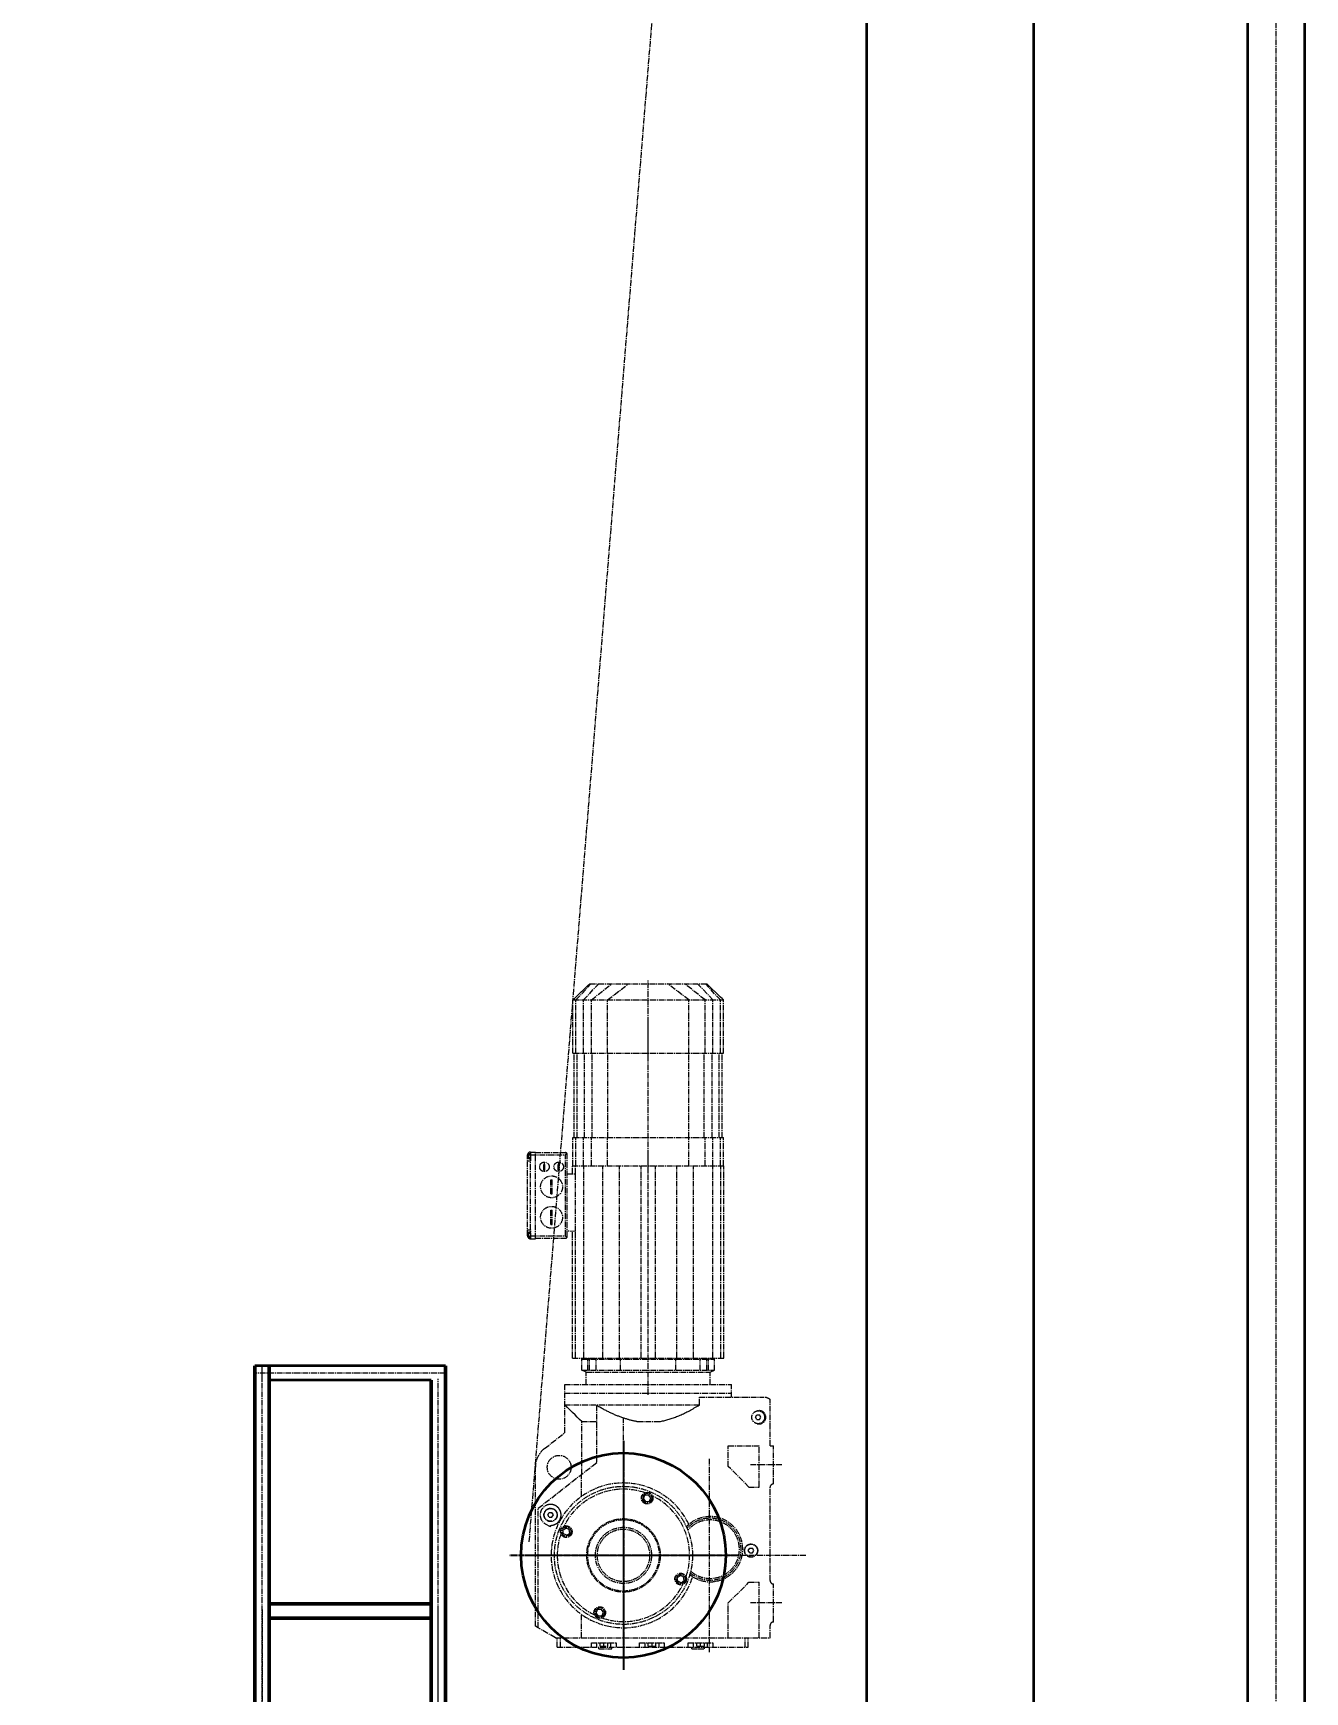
# Model space of a CAD drawing. Header units: millimetres. Extents: x -67280 to 67280, y -47520 to 47520.
# Drawn here: x -46749 to -44078, y 32861 to 36344 of the extents above; entities that cross this region are included whole.
import ezdxf

# ---------------------------------------------------------------- set-up
doc = ezdxf.new("R2010")
doc.units = ezdxf.units.MM
for name, pattern in [('AD_LTYPE6 0.09 mm_1_1_1_1_1_1_1_1_1_1_1_1_1_1_1', [16, 13, -1, 1, -1]), ('CHAIN', [16, 13, -1, 1, -1]), ('点画线', [18, 12, -2, 2, -2])]:
    doc.linetypes.add(name, pattern=pattern)
doc.layers.get('0').update_dxf_attribs({"lineweight": 35})
for name, color, linetype, lineweight in [('EB0', 7, 'Continuous', 35), ('中心线', 1, 'AD_LTYPE6 0.09 mm_1_1_1_1_1_1_1_1_1_1_1_1_1_1_1', 25), ('中心线层', 1, '点画线', 18), ('尺寸线层', 4, 'Continuous', 18), ('粗实线层', 7, 'Continuous', 35)]:
    doc.layers.add(name, color=color, linetype=linetype, lineweight=lineweight)
doc.styles.add('标准', font='', dxfattribs={"width": 0.667})
doc.styles.get('标准').set_extended_font_data('宋体')
doc.dimstyles.new('标准', dxfattribs={"dimscale": 160, "dimtxt": 2, "dimasz": 1, "dimexe": 1, "dimexo": 0, "dimgap": 1, "dimtad": 1, "dimdec": 1, "dimdsep": 46, "dimtxsty": '标准', "dimblk": '_CAXARROW', "dimcen": 0, "dimdle": 2, "dimaunit": 1, "dimadec": 0, "dimazin": 2, "dimtfac": 0.707107, "dimtdec": 3, "dimtmove": 0, "dimatfit": 3, "dimfxl": 0, "dimfrac": 2, "dimtolj": 1, "dimarcsym": 0})

# ---------------------------------------------------------------- blocks, each defined once
blk = doc.blocks.new('*X93')
at = {"layer": '尺寸线层', "linetype": 'Continuous', "lineweight": 18}
for points in [[(-48363.8, 39764.1), (-48383.8, 39604.1), (-48343.8, 39604.1)], [(-48363.8, 28564.1), (-48383.8, 28724.1), (-48343.8, 28724.1)]]:
    blk.add_hatch(color=0, dxfattribs=at).paths.add_polyline_path(points, flags=0)
at = {"layer": '尺寸线层', "color": 0}
for p, q in [((-46638, 39764.1), (-48523.8, 39764.1)), ((-45960.3, 28564.1), (-48523.8, 28564.1))]:
    blk.add_line(p, q, dxfattribs=at)
at = {"layer": '尺寸线层', "color": 0, "linetype": 'Continuous', "lineweight": 18}
blk.add_line((-48363.8, 28564.1), (-48363.8, 39764.1), dxfattribs=at)
at = {"layer": '尺寸线层', "color": 0, "insert": (-48683.8, 34164.1), "char_height": 320, "width": 1539.614, "attachment_point": 5, "rotation": 90, "line_spacing_factor": 1.15057, "style": '标准'}
blk.add_mtext('\\T1.1;11200', dxfattribs=at)
blk = doc.blocks.new('_CAXARROW')
blk.add_hatch(color=0).paths.add_polyline_path([(0, 0), (-1, 0.125), (-1, -0.125)], flags=0)
blk = doc.blocks.new('*X115')
at = {"layer": '尺寸线层', "linetype": 'Continuous', "lineweight": 18}
for points in [[(-50467.1, 39964.1), (-50447.1, 39804.1), (-50487.1, 39804.1)], [(-50467.1, 28364.1), (-50447.1, 28524.1), (-50487.1, 28524.1)]]:
    blk.add_hatch(color=0, dxfattribs=at).paths.add_polyline_path(points, flags=0)
at = {"layer": '尺寸线层', "color": 0}
for p, q in [((-48673.3, 39964.1), (-50627.1, 39964.1)), ((-45960.3, 28364.1), (-50627.1, 28364.1))]:
    blk.add_line(p, q, dxfattribs=at)
at = {"layer": '尺寸线层', "color": 0, "linetype": 'Continuous', "lineweight": 18}
blk.add_line((-50467.1, 39964.1), (-50467.1, 28364.1), dxfattribs=at)
at = {"layer": '尺寸线层', "color": 0, "insert": (-50787.1, 34314.1), "char_height": 320, "width": 1539.614, "attachment_point": 5, "rotation": 90, "line_spacing_factor": 1.15057, "style": '标准'}
blk.add_mtext('\\T1.1;11600', dxfattribs=at)
blk = doc.blocks.new('*X1215')
at = {"layer": 'EB0', "linetype": 'Continuous', "lineweight": 50}
for p, q in [((-1275, -62), (-1275, 1043)), ((-1245, 43), (-1245, 1043)), ((-905, 43), (-905, 1013)), ((-875, -62), (-875, 1043)), ((-905, 543), (-1245, 543)), ((-905, 513), (-1245, 513))]:
    blk.add_line(p, q, dxfattribs=at)
at = {"layer": '中心线层'}
for p, q in [((-1260, 1010), (-1260, 1046)), ((-875, 1028), (-1275, 1028)), ((-1260, 1012), (-1260, 1044)), ((-1260, -12.5), (-1260, 1016)), ((-890, -12.5), (-890, 1016)), ((-1260, 531), (-1260, -65)), ((-890, -65), (-890, 531))]:
    blk.add_line(p, q, dxfattribs=at)
at = {"layer": '粗实线层'}
for p, q in [((-875, 1043), (-1275, 1043)), ((-905, 1013), (-1245, 1013))]:
    blk.add_line(p, q, dxfattribs=at)
blk = doc.blocks.new('*X1226')
at = {"layer": '中心线层', "linetype": '点画线', "lineweight": 18}
for p, q in [((-99.724136, 1166.5), (-68.172928, 1200.5)), ((-88.472504, 1183.506836), (-85.552635, 1186.339966)), ((-85.552635, 1186.339966), (-82.633163, 1189.172729)), ((-84.035789, 1166.5), (-51.537224, 1200.5)), ((-82.633163, 1189.172729), (-79.714081, 1192.005127)), ((-79.714081, 1192.005127), (-76.795395, 1194.837158)), ((-76.795395, 1194.837158), (-73.877098, 1197.668823)), ((-73.877098, 1197.668823), (-70.959198, 1200.5)), ((-70.959198, 1200.5), (174.959198, 1200.5)), ((-67.395409, 1166.5), (-24.942612, 1200.5)), ((-33.496483, 1166.5), (10.804481, 1200.5)), ((52, 1047.2), (52, 1207.8)), ((137.496475, 1166.5), (93.195518, 1200.5)), ((171.395416, 1166.5), (128.942612, 1200.5)), ((188.035782, 1166.5), (155.537231, 1200.5)), ((203.724136, 1166.5), (172.172928, 1200.5)), ((177.877106, 1197.668823), (174.959198, 1200.5)), ((180.795395, 1194.837158), (177.877106, 1197.668823)), ((183.714081, 1192.005127), (180.795395, 1194.837158)), ((186.633163, 1189.172729), (183.714081, 1192.005127)), ((192.472504, 1183.506836), (186.633163, 1189.172729)), ((-106, 1166.5), (-103.077766, 1169.335449)), ((-106, 1166.5), (210, 1166.5)), ((-106, 1054.5), (-106, 1166.5)), ((-103.077766, 1169.335449), (-100.155922, 1172.170532)), ((-100.155922, 1172.170532), (-97.234482, 1175.005127)), ((-99.724136, 1054.5), (-99.724136, 1166.5)), ((-97.234482, 1175.005127), (-94.313431, 1177.839478)), ((-94.313431, 1177.839478), (-91.392769, 1180.67334)), ((-91.392769, 1180.67334), (-88.472504, 1183.506836)), ((-84.035789, 1054.5), (-84.035789, 1166.5)), ((-67.395409, 1054.5), (-67.395409, 1166.5)), ((-33.496483, 1054.5), (-33.496483, 1166.5)), ((137.496475, 1054.5), (137.496475, 1166.5)), ((171.395416, 1054.5), (171.395416, 1166.5)), ((188.035782, 1054.5), (188.035782, 1166.5)), ((195.392776, 1180.67334), (192.472504, 1183.506836)), ((198.313431, 1177.839478), (195.392776, 1180.67334)), ((201.234482, 1175.005127), (198.313431, 1177.839478)), ((204.15593, 1172.170532), (201.234482, 1175.005127)), ((203.724136, 1054.5), (203.724136, 1166.5)), ((207.077759, 1169.335449), (204.15593, 1172.170532)), ((210, 1166.5), (207.077759, 1169.335449)), ((210, 1054.5), (210, 1166.5)), ((52, 803.25), (52, 1127.75)), ((-106, 1054.5), (210, 1054.5)), ((-103.5, 877.599976), (-103.5, 1054.5)), ((-97.250938, 877.599976), (-97.250938, 1054.5)), ((-82.156845, 877.599976), (-82.156845, 1054.5)), ((-65.7463, 877.599976), (-65.7463, 1054.5)), ((-33.131424, 877.599976), (-33.131424, 1054.5)), ((137.131424, 877.599976), (137.131424, 1054.5)), ((169.746307, 877.599976), (169.746307, 1054.5)), ((186.156845, 877.599976), (186.156845, 1054.5)), ((201.250931, 877.599976), (201.250931, 1054.5)), ((207.5, 877.599976), (207.5, 1054.5)), ((-106, 877.599976), (210, 877.599976)), ((-106, 818), (-106, 877.599976)), ((-99.724136, 818), (-99.724136, 877.599976)), ((-84.035789, 818), (-84.035789, 877.599976)), ((-67.395409, 818), (-67.395409, 877.599976)), ((-33.496483, 818), (-33.496483, 877.599976)), ((137.496475, 818), (137.496475, 877.599976)), ((171.395416, 818), (171.395416, 877.599976)), ((188.035782, 818), (188.035782, 877.599976)), ((203.724136, 818), (203.724136, 877.599976)), ((210, 818), (210, 877.599976)), ((-201.5, 671), (-201.5, 841)), ((-198.5, 844.273499), (-194.5, 844.273499)), ((-198.5, 832.726501), (-198.5, 844.273499)), ((-198.5, 841.38678), (-194.5, 841.38678)), ((-195.5, 847), (-184.5, 847)), ((-194.5, 841), (-194.5, 847)), ((-194.5, 841), (-122, 841)), ((-194.5, 828.5), (-194.5, 841)), ((-184.5, 665), (-184.5, 847)), ((-184.5, 846), (-122, 846)), ((-121.785156, 845.994202), (-122, 846)), ((-122, 841), (-121.785156, 841.240234)), ((-122, 671), (-122, 841)), ((-121.566833, 845.97644), (-121.785156, 845.994202)), ((-121.785156, 841.240234), (-121.566833, 841.484436)), ((-121.345818, 845.946106), (-121.566833, 845.97644)), ((-121.566833, 841.484436), (-121.345818, 841.731873)), ((-121.123322, 845.902771), (-121.345818, 845.946106)), ((-121.345818, 841.731873), (-121.123322, 841.981384)), ((-120.900536, 845.845886), (-121.123322, 845.902771)), ((-121.123322, 841.981384), (-120.900536, 842.231628)), ((-120.678635, 845.775391), (-120.900536, 845.845886)), ((-120.900536, 842.231628), (-120.678635, 842.481567)), ((-120.458794, 845.691162), (-120.678635, 845.775391)), ((-120.678635, 842.481567), (-120.458794, 842.730042)), ((-120.242172, 845.593018), (-120.458794, 845.691162)), ((-120.458794, 842.730042), (-120.242172, 842.97583)), ((-120.029846, 845.48114), (-120.242172, 845.593018)), ((-120.242172, 842.97583), (-120.029846, 843.217896)), ((-119.822937, 845.355652), (-120.029846, 845.48114)), ((-120.029846, 843.217896), (-119.822937, 843.455261)), ((-119.622551, 845.216797), (-119.822937, 845.355652)), ((-119.822937, 843.455261), (-119.622551, 843.686768)), ((-119.429787, 845.064941), (-119.622551, 845.216797)), ((-119.622551, 843.686768), (-119.429787, 843.911377)), ((-119.245667, 844.900574), (-119.429787, 845.064941)), ((-119.429787, 843.911377), (-119.245667, 844.128113)), ((-119.071175, 844.724304), (-119.245667, 844.900574)), ((-119.245667, 844.128113), (-119.071175, 844.33606)), ((-118.906296, 844.535522), (-119.071175, 844.724304)), ((-119.071175, 844.33606), (-118.906296, 844.535522)), ((-118, 670), (-118, 842)), ((52, 391.7), (52, 838.3)), ((-201.5, 834.5), (-198.499985, 834.5)), ((-201.5, 828.5), (-194.5, 828.5)), ((-198.5, 835.61322), (-194.5, 835.61322)), ((-198.5, 832.726501), (-194.5, 832.726501)), ((-195.5, 683.5), (-195.5, 828.5)), ((-167, 823), (-165, 823)), ((-167, 809), (-167, 823)), ((-167, 809), (-165, 809)), ((-165, 809), (-165, 823)), ((-137, 823), (-136, 823)), ((-137, 809), (-137, 823)), ((-137, 809), (-136, 809)), ((-136, 823), (-135, 823)), ((-136, 809), (-135, 809)), ((-135, 809), (-135, 823)), ((-107, 818), (211, 818)), ((-107, 801.099976), (-107, 818)), ((-100.464134, 801.099976), (-100.464134, 818)), ((-83.5, 414.5), (-83.5, 818)), ((-43, 414.5), (-43, 818)), ((-8.401524, 414.5), (-8.401524, 818)), ((36.900009, 414.5), (36.900009, 818)), ((67.099991, 414.5), (67.099991, 818)), ((112.40152, 414.5), (112.40152, 818)), ((147, 414.5), (147, 818)), ((187.5, 414.5), (187.5, 818)), ((204.464127, 414.5), (204.464127, 818)), ((211, 414.5), (211, 818)), ((-201.5, 790.035522), (-201.499939, 790.035522)), ((-152.5, 789), (-149.5, 789)), ((-152.5, 759), (-152.5, 789)), ((-149.5, 759), (-149.5, 789)), ((-118, 801.099976), (-100.394882, 801.099976)), ((-100.394882, 680.485229), (-100.394882, 801.099976)), ((-201.5, 760.379028), (-201.499939, 760.379028)), ((-201.5, 759.11792), (-201.499939, 759.11792)), ((-201.5, 758.956238), (-201.499954, 758.956238)), ((-201.5, 746.040283), (-201.499939, 746.040283)), ((-201.5, 745.855408), (-201.499939, 745.855408)), ((-201.5, 733.247742), (-201.499954, 733.247742)), ((-152.5, 759), (-149.5, 759)), ((-152.5, 725), (-149.5, 725)), ((-152.5, 695), (-152.5, 725)), ((-149.5, 695), (-149.5, 725)), ((-201.5, 683.5), (-194.5, 683.5)), ((-201.5, 677.5), (-198.499985, 677.5)), ((-198.5, 679.273499), (-194.5, 679.273499)), ((-198.5, 676.38678), (-198.5, 679.273499)), ((-198.5, 676.38678), (-194.5, 676.38678)), ((-198.5, 670.61322), (-198.5, 676.38678)), ((-198.5, 670.61322), (-194.5, 670.61322)), ((-198.5, 667.726501), (-198.5, 670.61322)), ((-198.5, 667.726501), (-194.5, 667.726501)), ((-195.5, 665), (-184.5, 665)), ((-194.5, 665), (-194.5, 683.5)), ((-194.5, 671), (-122, 671)), ((-184.5, 666), (-122, 666)), ((-152.5, 695), (-149.5, 695)), ((-121.785156, 670.759766), (-122, 671)), ((-122, 666), (-121.785156, 666.005798)), ((-121.566833, 670.515564), (-121.785156, 670.759766)), ((-121.785156, 666.005798), (-121.566833, 666.02356)), ((-121.345818, 670.268127), (-121.566833, 670.515564)), ((-121.566833, 666.02356), (-121.345818, 666.053894)), ((-121.123322, 670.018616), (-121.345818, 670.268127)), ((-121.345818, 666.053894), (-121.123322, 666.097229)), ((-120.900536, 669.768372), (-121.123322, 670.018616)), ((-121.123322, 666.097229), (-120.900536, 666.154114)), ((-120.678635, 669.518433), (-120.900536, 669.768372)), ((-120.900536, 666.154114), (-120.678635, 666.224609)), ((-120.458794, 669.269958), (-120.678635, 669.518433)), ((-120.678635, 666.224609), (-120.458794, 666.308838)), ((-120.242172, 669.02417), (-120.458794, 669.269958)), ((-120.458794, 666.308838), (-120.242172, 666.406982)), ((-120.029846, 668.782104), (-120.242172, 669.02417)), ((-120.242172, 666.406982), (-120.029846, 666.51886)), ((-119.822937, 668.544739), (-120.029846, 668.782104)), ((-120.029846, 666.51886), (-119.822937, 666.644348)), ((-119.622551, 668.313232), (-119.822937, 668.544739)), ((-119.822937, 666.644348), (-119.622551, 666.783203)), ((-119.429787, 668.088623), (-119.622551, 668.313232)), ((-119.622551, 666.783203), (-119.429787, 666.935059)), ((-119.245667, 667.871887), (-119.429787, 668.088623)), ((-119.429787, 666.935059), (-119.245667, 667.099426)), ((-119.071175, 667.66394), (-119.245667, 667.871887)), ((-119.245667, 667.099426), (-119.071175, 667.275696)), ((-118.906296, 667.464478), (-119.071175, 667.66394)), ((-119.071175, 667.275696), (-118.906296, 667.464478)), ((-100.394882, 680.485229), (-118, 681.099976)), ((-107, 414.5), (-107, 680.715881)), ((-100.464134, 414.5), (-100.464134, 680.48761)), ((-107, 414.5), (211, 414.5)), ((-87.5, 389), (-87.5, 414.5)), ((-87.5, 412), (191.5, 412)), ((-78, 385), (-87.5, 389)), ((-87.5, 389), (191.5, 389)), ((-78, 385), (182, 385)), ((-78, 359), (-78, 385)), ((-74.720657, 389), (-74.720657, 414.5)), ((-71.175011, 389), (-71.175011, 414.5)), ((-57.032871, 389), (-57.032871, 414.5)), ((-6.327739, 389), (-6.327739, 414.5)), ((52, 337.45), (52, 415.55)), ((110.327736, 389), (110.327736, 414.5)), ((161.032867, 389), (161.032867, 414.5)), ((175.175003, 389), (175.175003, 414.5)), ((178.720657, 389), (178.720657, 414.5)), ((182, 385), (191.5, 389)), ((182, 359), (182, 385)), ((191.5, 389), (191.5, 414.5)), ((-123, 359), (227, 359)), ((-123, 257.899994), (-123, 359)), ((227, 332), (227, 359)), ((-123, 341), (227, 341)), ((-123, 316), (159.615051, 316)), ((-117.205238, 310.500488), (-122.71405, 316)), ((-53.618053, 313.428375), (-55.599998, 314.599976)), ((-55.599998, 195.410645), (-55.599998, 314.599976)), ((154.14296, 312.689209), (156.863174, 314.32135)), ((156.863174, 314.32135), (159.615051, 316)), ((159.615051, 332), (295, 332)), ((159.615051, 316), (159.615051, 332)), ((308, 230), (308, 327.198669)), ((-111.876228, 305.181061), (-117.205238, 310.500488)), ((-106.718323, 300.03302), (-111.876228, 305.181061)), ((-101.723396, 295.048309), (-106.718323, 300.03302)), ((-96.883804, 290.219269), (-101.723396, 295.048309)), ((-92.192383, 285.538727), (-96.883804, 290.219269)), ((-87.642403, 281), (-92.192383, 285.538727)), ((-87.642403, 281), (-55.599998, 281)), ((-87.642403, 170.376373), (-87.642403, 281)), ((-51.652584, 312.28125), (-53.618053, 313.428375)), ((-49.703133, 311.158295), (-51.652584, 312.28125)), ((-47.769257, 310.059174), (-49.703133, 311.158295)), ((-45.85051, 308.983551), (-47.769257, 310.059174)), ((-43.946468, 307.931183), (-45.85051, 308.983551)), ((-42.056709, 306.901703), (-43.946468, 307.931183)), ((-40.180817, 305.894867), (-42.056709, 306.901703)), ((-38.318378, 304.9104), (-40.180817, 305.894867)), ((-36.469006, 303.948059), (-38.318378, 304.9104)), ((-34.632294, 303.007538), (-36.469006, 303.948059)), ((-32.807861, 302.088623), (-34.632294, 303.007538)), ((-30.995325, 301.191101), (-32.807861, 302.088623)), ((-29.194311, 300.314697), (-30.995325, 301.191101)), ((-27.404449, 299.459259), (-29.194311, 300.314697)), ((-25.625378, 298.624481), (-27.404449, 299.459259)), ((-23.856735, 297.810272), (-25.625378, 298.624481)), ((-22.098167, 297.016357), (-23.856735, 297.810272)), ((-20.349325, 296.242584), (-22.098167, 297.016357)), ((-18.609863, 295.4888), (-20.349325, 296.242584)), ((-16.879444, 294.754791), (-18.609863, 295.4888)), ((-15.157725, 294.040436), (-16.879444, 294.754791)), ((-13.444378, 293.345551), (-15.157725, 294.040436)), ((-11.739071, 292.670013), (-13.444378, 293.345551)), ((-10.041477, 292.013672), (-11.739071, 292.670013)), ((-8.351274, 291.376404), (-10.041477, 292.013672)), ((-6.668142, 290.758057), (-8.351274, 291.376404)), ((-4.991762, 290.158569), (-6.668142, 290.758057)), ((-3.32182, 289.577789), (-4.991762, 290.158569)), ((-1.658003, 289.015656), (-3.32182, 289.577789)), ((0, 288.472046), (-1.658003, 289.015656)), ((1.526562, 287.940704), (0, 288.472046)), ((0, 152), (0, 288.472046)), ((3.048368, 287.424927), (1.526562, 287.940704)), ((4.565657, 286.924683), (3.048368, 287.424927)), ((6.078666, 286.439911), (4.565657, 286.924683)), ((7.587633, 285.970551), (6.078666, 286.439911)), ((9.092793, 285.516541), (7.587633, 285.970551)), ((10.594381, 285.07785), (9.092793, 285.516541)), ((12.092634, 284.654449), (10.594381, 285.07785)), ((13.587786, 284.246277), (12.092634, 284.654449)), ((15.08007, 283.853363), (13.587786, 284.246277)), ((16.569721, 283.475616), (15.08007, 283.853363)), ((18.056976, 283.113098), (16.569721, 283.475616)), ((19.542065, 282.765717), (18.056976, 283.113098)), ((21.025227, 282.433502), (19.542065, 282.765717)), ((22.506693, 282.116455), (21.025227, 282.433502)), ((23.986702, 281.814575), (22.506693, 282.116455)), ((25.465488, 281.527863), (23.986702, 281.814575)), ((26.943293, 281.256317), (25.465488, 281.527863)), ((28.420347, 281), (26.943293, 281.256317)), ((28.420347, 281), (75.579651, 281)), ((75.579651, 281), (77.794846, 281.390076)), ((77.794846, 281.390076), (80.011993, 281.814331)), ((80.011993, 281.814331), (82.23188, 282.272675)), ((82.23188, 282.272675), (84.455307, 282.765106)), ((84.455307, 282.765106), (86.683075, 283.291656)), ((86.683075, 283.291656), (88.915977, 283.852325)), ((88.915977, 283.852325), (91.154793, 284.447205)), ((91.154793, 284.447205), (93.400314, 285.076324)), ((93.400314, 285.076324), (95.653336, 285.739807)), ((95.653336, 285.739807), (97.914658, 286.437805)), ((97.914658, 286.437805), (100.185059, 287.170441)), ((100.185059, 287.170441), (102.465355, 287.937927)), ((102.465355, 287.937927), (104.75634, 288.740417)), ((104.75634, 288.740417), (107.058823, 289.578186)), ((107.058823, 289.578186), (109.373627, 290.451447)), ((109.373627, 290.451447), (111.701576, 291.360504)), ((111.701576, 291.360504), (114.043495, 292.305634)), ((114.043495, 292.305634), (116.40023, 293.287201)), ((116.40023, 293.287201), (118.772629, 294.305511)), ((118.772629, 294.305511), (121.161568, 295.361023)), ((121.161568, 295.361023), (123.567909, 296.454071)), ((123.567909, 296.454071), (125.992546, 297.585114)), ((125.992546, 297.585114), (128.436386, 298.754639)), ((128.436386, 298.754639), (130.90036, 299.963104)), ((130.90036, 299.963104), (133.385391, 301.21106)), ((133.385391, 301.21106), (135.892426, 302.499054)), ((135.892426, 302.499054), (138.42247, 303.827637)), ((138.42247, 303.827637), (140.976501, 305.197479)), ((140.976501, 305.197479), (143.555527, 306.609222)), ((143.555527, 306.609222), (146.160614, 308.063538)), ((146.160614, 308.063538), (148.792816, 309.561096)), ((148.792816, 309.561096), (151.453217, 311.102753)), ((151.453217, 311.102753), (154.14296, 312.689209)), ((277.226501, 290), (280.113251, 295)), ((280.113251, 285), (277.226501, 290)), ((280.113251, 295), (285.886749, 295)), ((280.113251, 285), (285.886749, 285)), ((288.773499, 290), (285.886749, 295)), ((285.886749, 285), (288.773499, 290)), ((-165.806854, 224.381958), (-123, 257.899994)), ((220.125, 230), (285, 230)), ((220.125, 186.75), (220.125, 230)), ((285, 143.5), (285, 230)), ((308, 230), (315, 230)), ((315, 150), (315, 230)), ((-185, -148.751282), (-185, 185)), ((-179, 99), (-55.599998, 195.410645)), ((263.375, 143.5), (220.125, 186.75)), ((-88, 123.935471), (-88, 170.096985)), ((263.375, 143.5), (285, 143.5)), ((308, -53), (308, 143)), ((-152.922302, 106.999832), (-152.922302, 106.999863)), ((-152.437988, 106.992508), (-152.922211, 106.999611)), ((-151.948959, 106.974571), (-152.437988, 106.992508)), ((-151.455612, 106.945488), (-151.948959, 106.974571)), ((-150.95842, 106.904938), (-151.455612, 106.945488)), ((-150.457901, 106.852608), (-150.95842, 106.904938)), ((-149.954559, 106.788185), (-150.457901, 106.852608)), ((-149.448883, 106.711494), (-149.954559, 106.788185)), ((-148.941406, 106.622375), (-149.448883, 106.711494)), ((-148.432693, 106.520668), (-148.941406, 106.622375)), ((-147.923264, 106.406235), (-148.432693, 106.520668)), ((-147.413635, 106.278908), (-147.923264, 106.406235)), ((-146.904388, 106.138649), (-147.413635, 106.278908)), ((-146.396027, 105.985397), (-146.904388, 106.138649)), ((-145.88913, 105.819115), (-146.396027, 105.985397)), ((-145.384155, 105.639732), (-145.88913, 105.819115)), ((-144.881531, 105.447235), (-145.384155, 105.639732)), ((-144.381805, 105.241684), (-144.881531, 105.447235)), ((-143.885529, 105.023148), (-144.381805, 105.241684)), ((-143.39325, 104.791672), (-143.885529, 105.023148)), ((-142.905518, 104.547394), (-143.39325, 104.791672)), ((-142.422852, 104.290489), (-142.905518, 104.547394)), ((42.08913, 119.095917), (45.04567, 126.233635)), ((46.792305, 112.966621), (42.08913, 119.095917)), ((45.04567, 126.233635), (52.705387, 127.242058)), ((46.792305, 112.966621), (54.452023, 113.975037)), ((57.408562, 121.112762), (52.705387, 127.242058)), ((54.452023, 113.975037), (57.408562, 121.112762)), ((-179, -152.215393), (-179, 99)), ((-158.773499, 85), (-155.886749, 90)), ((-155.886749, 80), (-158.773499, 85)), ((-155.886749, 90), (-150.113251, 90)), ((-155.886749, 80), (-150.113251, 80)), ((-147.226501, 85), (-150.113251, 90)), ((-150.113251, 80), (-147.226501, 85)), ((-141.945786, 104.021149), (-142.422852, 104.290489)), ((-141.474854, 103.739548), (-141.945786, 104.021149)), ((-141.010529, 103.445915), (-141.474854, 103.739548)), ((-140.553329, 103.140541), (-141.010529, 103.445915)), ((-140.103729, 102.823738), (-140.553329, 103.140541)), ((-139.662216, 102.495819), (-140.103729, 102.823738)), ((-139.229279, 102.157112), (-139.662216, 102.495819)), ((-138.805328, 101.808029), (-139.229279, 102.157112)), ((-138.390793, 101.44902), (-138.805328, 101.808029)), ((-137.986115, 101.080521), (-138.390793, 101.44902)), ((-137.589859, 100.70118), (-137.986115, 101.080521)), ((-137.198715, 100.307457), (-137.589859, 100.70118)), ((-137.589859, 69.29882), (-137.198715, 69.692543)), ((-136.813431, 99.899467), (-137.198715, 100.307457)), ((-137.198715, 69.692543), (-136.813431, 70.100533)), ((-136.434906, 99.477493), (-136.813431, 99.899467)), ((-136.813431, 70.100533), (-136.434906, 70.522507)), ((-136.064056, 99.041824), (-136.434906, 99.477493)), ((-136.434906, 70.522507), (-136.064056, 70.958176)), ((-135.701645, 98.592857), (-136.064056, 99.041824)), ((-136.064056, 70.958176), (-135.701645, 71.407143)), ((-135.34848, 98.131012), (-135.701645, 98.592857)), ((-135.701645, 71.407143), (-135.34848, 71.868988)), ((-135.005356, 97.656715), (-135.34848, 98.131012)), ((-135.34848, 71.868988), (-135.005356, 72.343285)), ((-134.672974, 97.17041), (-135.005356, 97.656715)), ((-135.005356, 72.343285), (-134.672974, 72.82959)), ((-134.351974, 96.672623), (-134.672974, 97.17041)), ((-134.672974, 72.82959), (-134.351974, 73.327377)), ((-134.04303, 96.163918), (-134.351974, 96.672623)), ((-134.351974, 73.327377), (-134.04303, 73.836082)), ((-133.746765, 95.644836), (-134.04303, 96.163918)), ((-134.04303, 73.836082), (-133.746765, 74.355164)), ((-133.463745, 95.115997), (-133.746765, 95.644836)), ((-133.746765, 74.355164), (-133.463745, 74.884003)), ((-133.194443, 94.578056), (-133.463745, 95.115997)), ((-133.463745, 74.884003), (-133.194443, 75.421944)), ((-132.939377, 94.031677), (-133.194443, 94.578056)), ((-133.194443, 75.421944), (-132.939377, 75.968323)), ((-132.698959, 93.477463), (-132.939377, 94.031677)), ((-132.939377, 75.968323), (-132.698959, 76.522537)), ((-132.47348, 92.915871), (-132.698959, 93.477463)), ((-132.698959, 76.522537), (-132.47348, 77.084129)), ((-132.263275, 92.347603), (-132.47348, 92.915871)), ((-132.47348, 77.084129), (-132.263275, 77.652397)), ((-132.068665, 91.773399), (-132.263275, 92.347603)), ((-132.263275, 77.652397), (-132.068665, 78.226601)), ((-131.889969, 91.194016), (-132.068665, 91.773399)), ((-132.068665, 78.226601), (-131.889969, 78.805984)), ((-131.727386, 90.610222), (-131.889969, 91.194016)), ((-131.889969, 78.805984), (-131.727386, 79.389778)), ((-131.58107, 90.022827), (-131.727386, 90.610222)), ((-131.727386, 79.389778), (-131.58107, 79.977173)), ((-131.451172, 89.432625), (-131.58107, 90.022827)), ((-131.58107, 79.977173), (-131.451172, 80.567375)), ((-131.337814, 88.840416), (-131.451172, 89.432625)), ((-131.451172, 80.567375), (-131.337814, 81.159584)), ((-131.240967, 88.247017), (-131.337814, 88.840416)), ((-131.337814, 81.159584), (-131.240967, 81.752983)), ((-131.160599, 87.653267), (-131.240967, 88.247017)), ((-131.240967, 81.752983), (-131.160599, 82.346733)), ((-131.096664, 87.06002), (-131.160599, 87.653267)), ((-131.160599, 82.346733), (-131.096664, 82.93998)), ((-131.049072, 86.468124), (-131.096664, 87.06002)), ((-131.096664, 82.93998), (-131.049072, 83.531876)), ((-131.017578, 85.878448), (-131.049072, 86.468124)), ((-131.049072, 83.531876), (-131.017578, 84.121552)), ((-131.001938, 85.291862), (-131.017578, 85.878448)), ((-131.017578, 84.121552), (-131.001938, 84.708138)), ((-131.001938, 84.708138), (-131.001938, 85.291862)), ((-152.922302, 59.789738), (-163.684143, 65.768539)), ((-152.922302, 59.789738), (-152.922302, 63.000137)), ((-152.922211, 63.000393), (-152.437988, 63.007496)), ((-152.437988, 63.007496), (-151.948959, 63.025429)), ((-151.948959, 63.025429), (-151.455612, 63.054512)), ((-151.455612, 63.054512), (-150.95842, 63.095058)), ((-150.95842, 63.095058), (-150.457901, 63.147388)), ((-150.457901, 63.147388), (-149.954559, 63.211811)), ((-149.954559, 63.211811), (-149.448883, 63.288509)), ((-149.448883, 63.288509), (-148.941406, 63.377628)), ((-148.941406, 63.377628), (-148.432693, 63.479328)), ((-148.432693, 63.479328), (-147.923264, 63.593769)), ((-147.923264, 63.593769), (-147.413635, 63.721088)), ((-147.413635, 63.721088), (-146.904388, 63.861351)), ((-146.904388, 63.861351), (-146.396027, 64.014603)), ((-146.396027, 64.014603), (-145.88913, 64.180885)), ((-145.88913, 64.180885), (-145.384155, 64.360268)), ((-145.384155, 64.360268), (-144.881531, 64.552765)), ((-144.881531, 64.552765), (-144.381805, 64.758316)), ((-144.381805, 64.758316), (-143.885529, 64.976852)), ((-143.885529, 64.976852), (-143.39325, 65.208328)), ((-143.39325, 65.208328), (-142.905518, 65.452606)), ((-142.905518, 65.452606), (-142.422852, 65.709511)), ((-142.422852, 65.709511), (-141.945786, 65.978851)), ((-141.945786, 65.978851), (-141.474854, 66.260452)), ((-141.474854, 66.260452), (-141.010529, 66.554085)), ((-141.010529, 66.554085), (-140.553329, 66.859459)), ((-140.553329, 66.859459), (-140.103729, 67.176262)), ((-140.103729, 67.176262), (-139.662216, 67.504181)), ((-139.662216, 67.504181), (-139.229279, 67.842888)), ((-139.229279, 67.842888), (-138.805328, 68.191971)), ((-138.805328, 68.191971), (-138.390793, 68.55098)), ((-138.390793, 68.55098), (-137.986115, 68.919479)), ((-137.986115, 68.919479), (-137.589859, 69.29882)), ((-127.242058, 52.705387), (-121.112762, 57.408562)), ((-126.233635, 45.04567), (-127.242058, 52.705387)), ((-119.095917, 42.08913), (-126.233635, 45.04567)), ((-113.975037, 54.452023), (-121.112762, 57.408562)), ((-119.095917, 42.08913), (-112.966621, 46.792305)), ((-112.966621, 46.792305), (-113.975037, 54.452023)), ((132.057175, 59.882423), (132.280273, 60.118988)), ((132.280273, 60.118988), (132.504028, 60.353931)), ((132.504028, 60.353931), (132.727859, 60.586723)), ((132.727859, 60.586723), (132.951431, 60.81707)), ((132.951431, 60.81707), (133.174408, 61.044693)), ((133.174408, 61.044693), (133.396439, 61.269295)), ((133.396439, 61.269295), (133.617172, 61.490593)), ((133.617172, 61.490593), (133.836288, 61.708302)), ((133.836288, 61.708302), (134.053452, 61.922131)), ((134.053452, 61.922131), (134.26828, 62.131794)), ((134.26828, 62.131794), (134.479965, 62.336552)), ((134.479965, 62.336552), (134.687607, 62.535686)), ((134.687607, 62.535686), (134.890839, 62.728977)), ((134.890839, 62.728977), (135.089279, 62.916195)), ((135.089279, 62.916195), (135.282532, 63.097118)), ((135.282532, 63.097118), (135.47023, 63.271526)), ((135.47023, 63.271526), (135.652008, 63.43919)), ((135.652008, 63.43919), (135.827484, 63.599888)), ((135.827484, 63.599888), (135.996185, 63.753323)), ((135.996185, 63.753323), (136.157074, 63.898701)), ((136.157074, 63.898701), (136.309647, 64.035736)), ((136.309647, 64.035736), (136.453629, 64.164284)), ((136.453629, 64.164284), (136.588699, 64.28421)), ((136.588699, 64.28421), (136.714569, 64.395378)), ((136.714569, 64.395378), (136.830917, 64.49765)), ((136.830917, 64.49765), (136.937454, 64.590874)), ((136.937454, 64.590874), (137.033875, 64.674927)), ((137.033875, 64.674927), (137.119568, 64.749405)), ((137.119568, 64.749405), (137.194214, 64.814102)), ((137.194214, 64.814102), (137.257706, 64.868973)), ((137.257706, 64.868973), (137.309906, 64.913971)), ((137.309906, 64.913971), (137.350708, 64.949051)), ((137.350708, 64.949051), (137.37999, 64.974159)), ((137.37999, 64.974159), (137.397659, 64.989265)), ((137.397659, 64.989265), (137.403564, 64.994308)), ((262.226501, 10), (265.113251, 15)), ((265.113251, 5), (262.226501, 10)), ((265.113251, 15), (270.886749, 15)), ((265.113251, 5), (270.886749, 5)), ((273.773499, 10), (270.886749, 15)), ((270.886749, 5), (273.773499, 10)), ((112.966621, -46.792305), (119.095917, -42.08913)), ((113.975037, -54.452023), (112.966621, -46.792305)), ((121.112762, -57.408562), (113.975037, -54.452023)), ((126.233635, -45.04567), (119.095917, -42.08913)), ((121.112762, -57.408562), (127.242058, -52.705387)), ((127.242058, -52.705387), (126.233635, -45.04567)), ((139.481598, -40.706795), (139.227722, -40.504906)), ((139.735779, -40.90699), (139.481598, -40.706795)), ((139.989899, -41.105236), (139.735779, -40.90699)), ((140.243607, -41.301285), (139.989899, -41.105236)), ((140.496536, -41.494884), (140.243607, -41.301285)), ((140.748306, -41.685783), (140.496536, -41.494884)), ((140.99855, -41.873737), (140.748306, -41.685783)), ((141.246933, -42.058495), (140.99855, -41.873737)), ((141.492691, -42.23954), (141.246933, -42.058495)), ((141.734695, -42.416161), (141.492691, -42.23954)), ((141.972534, -42.588161), (141.734695, -42.416161)), ((142.205795, -42.75536), (141.972534, -42.588161)), ((142.434067, -42.917583), (142.205795, -42.75536)), ((142.656952, -43.074642), (142.434067, -42.917583)), ((142.874039, -43.226357), (142.656952, -43.074642)), ((143.084915, -43.372547), (142.874039, -43.226357)), ((143.2892, -43.513035), (143.084915, -43.372547)), ((143.486084, -43.647408), (143.2892, -43.513035)), ((143.674484, -43.775051), (143.486084, -43.647408)), ((143.854004, -43.89584), (143.674484, -43.775051)), ((144.024323, -44.00967), (143.854004, -43.89584)), ((144.185089, -44.11644), (144.024323, -44.00967)), ((144.335983, -44.216038), (144.185089, -44.11644)), ((144.476624, -44.308365), (144.335983, -44.216038)), ((144.606705, -44.393311), (144.476624, -44.308365)), ((144.725845, -44.470753), (144.606705, -44.393311)), ((144.833359, -44.540352), (144.725845, -44.470753)), ((144.92894, -44.601978), (144.833359, -44.540352)), ((145.01236, -44.655575), (144.92894, -44.601978)), ((145.08342, -44.701096), (145.01236, -44.655575)), ((145.141891, -44.738461), (145.08342, -44.701096)), ((145.1875, -44.767559), (145.141891, -44.738461)), ((145.220154, -44.788364), (145.1875, -44.767559)), ((145.239807, -44.800858), (145.220154, -44.788364)), ((145.246368, -44.805027), (145.239807, -44.800858)), ((220.125, -99.75), (263.375, -56.5)), ((263.375, -56.5), (285, -56.5)), ((285, -173), (285, -56.5)), ((315, -140), (315, -60)), ((220.125, -173), (220.125, -99.75)), ((-88, -173), (-88, -123.935471)), ((-57.408562, -121.112762), (-54.452023, -113.975037)), ((-52.705387, -127.242058), (-57.408562, -121.112762)), ((-54.452023, -113.975037), (-46.792305, -112.966621)), ((-52.705387, -127.242058), (-45.04567, -126.233635)), ((-42.08913, -119.095917), (-46.792305, -112.966621)), ((-45.04567, -126.233635), (-42.08913, -119.095917)), ((-179, -152.215393), (-185, -148.751282)), ((-143, -173), (-179, -152.215393)), ((-143, -173), (308, -173)), ((-139, -193), (-139, -173)), ((-132.5, -193), (-132.5, -173)), ((0, -173), (0, -152)), ((255.5, -193), (255.5, -173)), ((262, -193), (262, -173)), ((308, -173), (308, -147)), ((-139, -193), (262, -193)), ((-67.26944, -184), (-14.730563, -184)), ((-67.26944, -193), (-67.26944, -184)), ((-55.722431, -193), (-55.722431, -184)), ((-51.5, -196), (-51.5, -192.999924)), ((-51.5, -196), (-24.5, -196)), ((-49, -190.399994), (-49, -184)), ((-49, -190.399994), (-33, -190.399994)), ((-41, -190.399994), (-41, -184)), ((-40.886753, -196), (-40.886753, -195.999985)), ((-35.113247, -196), (-35.113247, -195.999985)), ((-33, -190.399994), (-33, -184)), ((-26.277569, -193), (-26.277569, -184)), ((-24.5, -196), (-24.5, -192.999908)), ((-14.730563, -193), (-14.730563, -184)), ((33.730564, -184), (86.26944, -184)), ((33.730564, -193), (33.730564, -184)), ((45.277569, -193), (45.277569, -184)), ((52, -190.399994), (52, -184)), ((52, -190.399994), (60, -190.399994)), ((60, -190.399994), (60, -184)), ((60, -190.399994), (68, -190.399994)), ((68, -190.399994), (68, -184)), ((74.722435, -193), (74.722435, -184)), ((86.26944, -193), (86.26944, -184)), ((135.73056, -184), (188.26944, -184)), ((135.73056, -193), (135.73056, -184)), ((143.5, -196), (143.5, -192.999969)), ((143.5, -196), (157, -196)), ((147.277573, -193), (147.277573, -184)), ((154, -190.399994), (154, -184)), ((154, -190.399994), (162, -190.399994)), ((154.113251, -196), (154.113251, -195.999985)), ((157, -196), (170.5, -196)), ((159.886749, -196), (159.886749, -195.999985)), ((162, -190.399994), (162, -184)), ((162, -190.399994), (170, -190.399994)), ((170, -190.399994), (170, -184)), ((170.5, -196), (170.5, -192.999985)), ((176.722427, -193), (176.722427, -184)), ((188.26944, -193), (188.26944, -184))]:
    blk.add_line(p, q, dxfattribs=at)
at = {"layer": '中心线层'}
for p, q in [((332.702707, 190), (266.947533, 190)), ((0, -62), (0, 62)), ((-62, 0), (62, 0)), ((332.702707, -100), (266.947533, -100))]:
    blk.add_line(p, q, dxfattribs=at)
at = {"layer": '中心线层', "linetype": '点画线', "lineweight": 18}
for centre, radius in [((-166, 816), 10), ((-136, 816), 10), ((-151, 774), 23), ((-151, 710), 23), ((283, 290), 13.5), ((-135, 185), 25), ((0, 0), 145), ((49.748846, 120.104339), 12.165), ((49.748846, 120.104339), 9.732), ((-153, 85), 14), ((-153, 85), 13.5), ((0, 0), 77.161465), ((0, 0), 75), ((-120.104339, 49.748846), 12.165), ((-120.104339, 49.748846), 9.732), ((0, 0), 59), ((0, 0), 55), ((268, 10), 14), ((268, 10), 13.5), ((120.104339, -49.748846), 12.165), ((120.104339, -49.748846), 9.732), ((-49.748846, -120.104339), 12.165), ((-49.748846, -120.104339), 9.732)]:
    blk.add_circle(centre, radius, dxfattribs=at)
for centre, radius, start, end in [((-195.5, 841), 6, 90, 180), ((-122, 842), 4, 0, 39.337118009), ((-195.5, 671), 6, 180, 270), ((-122, 670), 4, 320.662881991, 0), ((295, 312), 20, 49.458370716, 90), ((285, 290), 14, 251.520421538, 108.479301965), ((-135, 185), 50, 128.03458151, 180), ((0, 0), 152, 25.314974701, 342.856258271), ((315, 143), 7, 90, 180), ((-152.999942, 84.999968), 22, 89.797798179, 240.945227009), ((0, 0), 139, 70.98904614, 154.010955), ((0, 0), 139, 340.98904614, 64.010955), ((182, 13), 65, 230.033519032, 138.137708464), ((182, 13), 61.5, 228.429715614, 139.741514559), ((182, 13), 68.5, 237.550955511, 130.620273942), ((0, 0), 139, 160.98904614, 180), ((0, 0), 139, 180, 244.010955), ((0, 0), 139, 250.98904614, 334.010955), ((315, -53), 7, 180, 270), ((315, -147), 7, 90, 180)]:
    blk.add_arc(centre, radius, start, end, dxfattribs=at)
blk = doc.blocks.new('*X1225')
at = {"layer": 'EB0'}
blk.add_circle((-491, -105), 215, dxfattribs=at)
at = {"layer": '中心线层', "linetype": 'CHAIN', "lineweight": 25}
for p, q in [((-491, 135.25), (-491, -345.25)), ((-250.75, -105), (-731.25, -105))]:
    blk.add_line(p, q, dxfattribs=at)
at = {"layer": '中心线层'}
for p, q in [((-491, 113), (-491, -323)), ((-491, 98), (-491, -308)), ((-311, 98), (-311, -308)), ((-288, -105), (-694, -105)), ((-108, -105), (-514, -105))]:
    blk.add_line(p, q, dxfattribs=at)
at = {"layer": '尺寸线层'}
blk.add_blockref('*X1226', (-491, -105), dxfattribs=at)
blk = doc.blocks.new('*X1214')
at = {"layer": 'EB0'}
for p, q in [((400, 407.5), (400, 10427.5)), ((750, 10427.5), (750, 407.4))]:
    blk.add_line(p, q, dxfattribs=at)
at = {"layer": '中心线', "linetype": '点画线', "lineweight": 18}
blk.add_line((-308.9, 4299.2), (202.3, 10626.2), dxfattribs=at)
at = {"layer": 'EB0'}
blk.add_blockref('*X1215', (390, 3625.5), dxfattribs=at)
at = {"layer": '粗实线层'}
blk.add_blockref('*X1225', (380, 4375.5), dxfattribs=at)

msp = doc.modelspace()

# ---------------------------------------------------------------- linework, layer by layer
at = {"layer": 'EB0'}
for p, q in [((-44197.969, 28564.126), (-44197.969, 39764.126)), ((-44077.969, 28564.126), (-44077.969, 39764.126))]:
    msp.add_line(p, q, dxfattribs=at)
at = {"layer": '中心线层'}
msp.add_line((-44137.969, 28561.126), (-44137.969, 39767.126), dxfattribs=at)
at = {"layer": '尺寸线层'}
msp.add_line((-44197.969, 28564.126), (-44197.969, 39764.126), dxfattribs=at)

# ---------------------------------------------------------------- dimensions: what is measured, and where the dimension line sits
dim = msp.add_linear_dim(base=(-50467.116, 28364.126), p1=(-48673.343, 39964.126), p2=(-45960.324, 28364.126), angle=270, dimstyle='标准', override={"dimsah": 1, "dimtfill": 1, "dimtzin": 8}, dxfattribs=at)
dim.commit()
dim.dimension.update_dxf_attribs({"geometry": '*X115', "text_midpoint": (-50467.116, 34314.126), "dimtype": 160})
dim = msp.add_linear_dim(base=(-48363.756, 39764.126), p1=(-45960.324, 28564.126), p2=(-46637.969, 39764.126), angle=90, dimstyle='标准', override={"dimsah": 1, "dimtfill": 1, "dimtzin": 8}, dxfattribs=at)
dim.commit()
dim.dimension.update_dxf_attribs({"geometry": '*X93', "text_midpoint": (-48363.756, 34164.126)})

# ---------------------------------------------------------------- next in the draw order: block references
at = {"layer": 'EB0'}
msp.add_blockref('*X1214', (-45397.969, 28876.626), dxfattribs=at)

doc.saveas('drawing.dxf')
